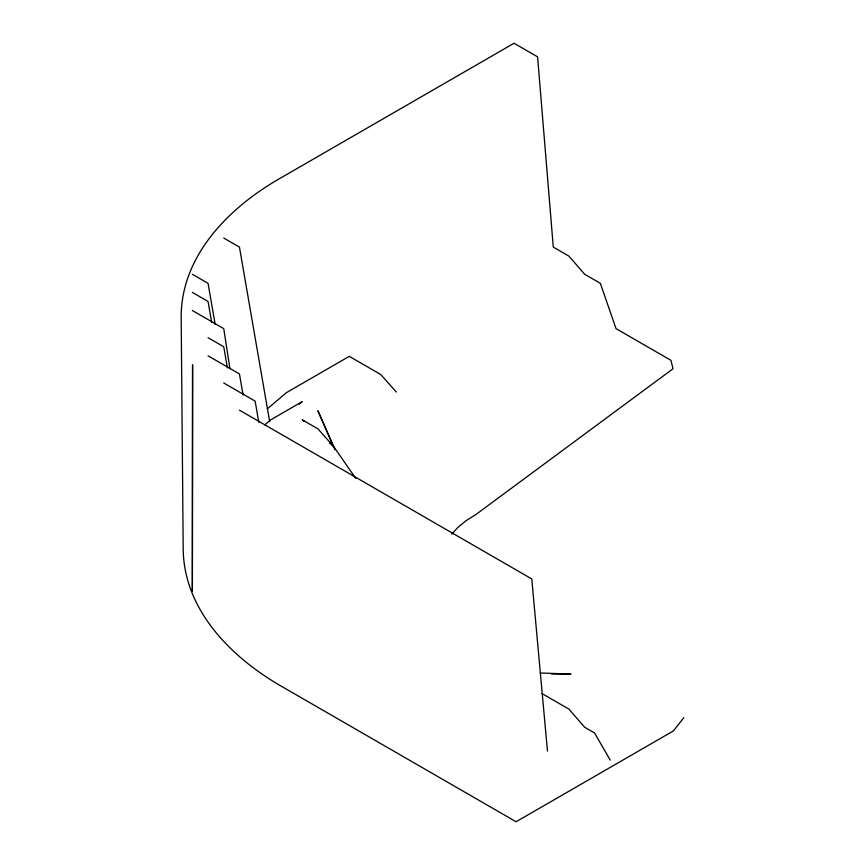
<?xml version="1.0" encoding="UTF-8"?>
<svg xmlns="http://www.w3.org/2000/svg" width="865" height="865" viewBox="0 0 865 865"><rect width="100%" height="100%" fill="white"/><g stroke="black" fill="none" stroke-linecap="round" stroke-linejoin="round"><path stroke-width="1.3" d="M192.506 364.781L192.365 591.368L192.668 365.041M683.837 717.658L673.381 730.936L516.081 821.75L280.703 685.859C231.409 657.368 184.277 610.409 183.207 549.956L181.163 315.044C182.245 254.591 229.376 207.632 278.671 179.142L514.048 43.25L537.587 56.841L553.276 247.098L568.965 256.159L584.654 274.27L600.353 283.331L616.042 328.635L670.959 360.337L673.002 368.771L475.891 514.534L465.986 520.741L457.617 527.672L451.779 534.246M267.274 408.918L286.51 392.591L349.276 356.358L380.665 374.469L396.354 392.05M264.744 424.931L270.821 419.774L302.199 401.652L299.171 404.225M540.257 672.992L571.008 674.073L551.308 673.932M223.743 238.037L239.432 247.087L269.675 421.677M192.365 274.27L208.054 283.331L215.158 324.332M192.365 292.392L208.054 301.453L211.72 322.613M192.365 310.513L223.743 328.624L229.939 368.652M208.054 337.685L223.743 346.746L227.409 367.906M208.054 355.807L239.432 373.929L243.097 395.089M223.743 382.99L255.132 401.111L258.797 422.271M239.432 410.161L531.78 578.945L547.469 751.08M542.063 693.611L568.965 709.138L584.654 727.26L594.547 732.969L610.236 760.14M304.231 421.493L302.199 419.774L317.898 428.835L333.587 446.405L355.785 478.453M329.533 442.967L333.587 446.405L317.898 410.713L334.917 449.724"/></g></svg>
